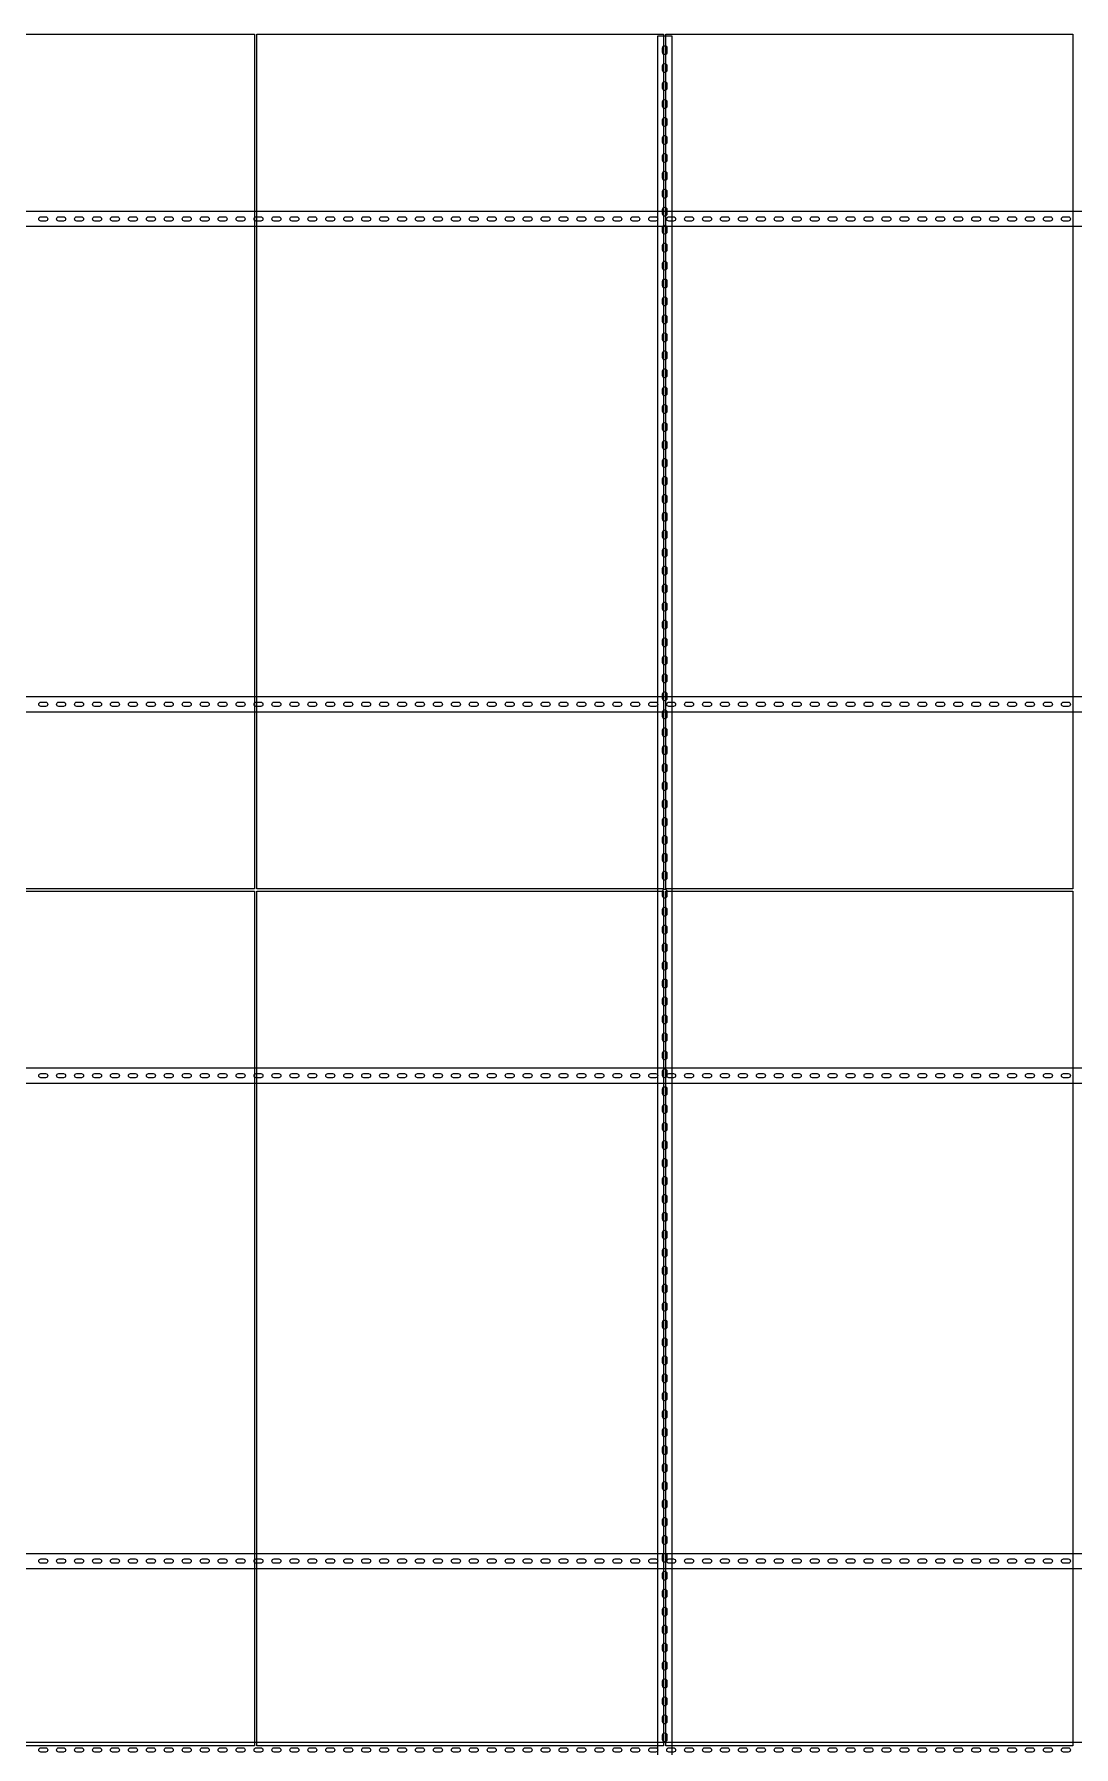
# Model space of a CAD drawing. Header units: millimetres. Extents: x -14454 to 167453, y -24 to 28032.
# Drawn here: x 55476 to 58293, y 12401 to 17040 of the extents above; entities that cross this region are included whole.
import ezdxf

# ---------------------------------------------------------------- set-up
doc = ezdxf.new("R2010")
doc.units = ezdxf.units.MM
for name, color, linetype in [('CY_生产图', 7, 'Continuous'), ('EL-06', 6, 'Continuous'), ('NG-07', 8, 'Continuous'), ('组件', 4, 'Continuous')]:
    doc.layers.add(name, color=color, linetype=linetype)

# ---------------------------------------------------------------- blocks, each defined once
blk = doc.blocks.new('*U626')
at = {"layer": 'EL-06'}
blk.add_lwpolyline([(-20.5, 8113.8), (-20.5, 0), (20.5, 0), (20.5, 8113.8)], close=True, dxfattribs=at)
at = {"layer": 'NG-07'}
for points in [[(-6, 8068.5), (-6, 8081.5, -0.414214), (0, 8087.5), (0, 8087.5, -0.414214), (6, 8081.5), (6, 8068.5, -0.414214), (0, 8062.5), (0, 8062.5, -0.414214)], [(-6, 8018.5), (-6, 8031.5, -0.414214), (0, 8037.5), (0, 8037.5, -0.414214), (6, 8031.5), (6, 8018.5, -0.414214), (0, 8012.5), (0, 8012.5, -0.414214)], [(-6, 7968.5), (-6, 7981.5, -0.414214), (0, 7987.5), (0, 7987.5, -0.414214), (6, 7981.5), (6, 7968.5, -0.414214), (0, 7962.5), (0, 7962.5, -0.414214)], [(-6, 7918.5), (-6, 7931.5, -0.414214), (0, 7937.5), (0, 7937.5, -0.414214), (6, 7931.5), (6, 7918.5, -0.414214), (0, 7912.5), (0, 7912.5, -0.414214)], [(-6, 7868.5), (-6, 7881.5, -0.414214), (0, 7887.5), (0, 7887.5, -0.414214), (6, 7881.5), (6, 7868.5, -0.414214), (0, 7862.5), (0, 7862.5, -0.414214)], [(-6, 7818.5), (-6, 7831.5, -0.414214), (0, 7837.5), (0, 7837.5, -0.414214), (6, 7831.5), (6, 7818.5, -0.414214), (0, 7812.5), (0, 7812.5, -0.414214)], [(-6, 7768.5), (-6, 7781.5, -0.414214), (0, 7787.5), (0, 7787.5, -0.414214), (6, 7781.5), (6, 7768.5, -0.414214), (0, 7762.5), (0, 7762.5, -0.414214)], [(-6, 7718.5), (-6, 7731.5, -0.414214), (0, 7737.5), (0, 7737.5, -0.414214), (6, 7731.5), (6, 7718.5, -0.414214), (0, 7712.5), (0, 7712.5, -0.414214)], [(-6, 7668.5), (-6, 7681.5, -0.414214), (0, 7687.5), (0, 7687.5, -0.414214), (6, 7681.5), (6, 7668.5, -0.414214), (0, 7662.5), (0, 7662.5, -0.414214)], [(-6, 7618.5), (-6, 7631.5, -0.414214), (0, 7637.5), (0, 7637.5, -0.414214), (6, 7631.5), (6, 7618.5, -0.414214), (0, 7612.5), (0, 7612.5, -0.414214)], [(-6, 7568.5), (-6, 7581.5, -0.414214), (0, 7587.5), (0, 7587.5, -0.414214), (6, 7581.5), (6, 7568.5, -0.414214), (0, 7562.5), (0, 7562.5, -0.414214)], [(-6, 7518.5), (-6, 7531.5, -0.414214), (0, 7537.5), (0, 7537.5, -0.414214), (6, 7531.5), (6, 7518.5, -0.414214), (0, 7512.5), (0, 7512.5, -0.414214)], [(-6, 7468.5), (-6, 7481.5, -0.414214), (0, 7487.5), (0, 7487.5, -0.414214), (6, 7481.5), (6, 7468.5, -0.414214), (0, 7462.5), (0, 7462.5, -0.414214)], [(-6, 7418.5), (-6, 7431.5, -0.414214), (0, 7437.5), (0, 7437.5, -0.414214), (6, 7431.5), (6, 7418.5, -0.414214), (0, 7412.5), (0, 7412.5, -0.414214)], [(-6, 7368.5), (-6, 7381.5, -0.414214), (0, 7387.5), (0, 7387.5, -0.414214), (6, 7381.5), (6, 7368.5, -0.414214), (0, 7362.5), (0, 7362.5, -0.414214)], [(-6, 7318.5), (-6, 7331.5, -0.414214), (0, 7337.5), (0, 7337.5, -0.414214), (6, 7331.5), (6, 7318.5, -0.414214), (0, 7312.5), (0, 7312.5, -0.414214)], [(-6, 7268.5), (-6, 7281.5, -0.414214), (0, 7287.5), (0, 7287.5, -0.414214), (6, 7281.5), (6, 7268.5, -0.414214), (0, 7262.5), (0, 7262.5, -0.414214)], [(-6, 7218.5), (-6, 7231.5, -0.414214), (0, 7237.5), (0, 7237.5, -0.414214), (6, 7231.5), (6, 7218.5, -0.414214), (0, 7212.5), (0, 7212.5, -0.414214)], [(-6, 7168.5), (-6, 7181.5, -0.414214), (0, 7187.5), (0, 7187.5, -0.414214), (6, 7181.5), (6, 7168.5, -0.414214), (0, 7162.5), (0, 7162.5, -0.414214)], [(-6, 7118.5), (-6, 7131.5, -0.414214), (0, 7137.5), (0, 7137.5, -0.414214), (6, 7131.5), (6, 7118.5, -0.414214), (0, 7112.5), (0, 7112.5, -0.414214)], [(-6, 7068.5), (-6, 7081.5, -0.414214), (0, 7087.5), (0, 7087.5, -0.414214), (6, 7081.5), (6, 7068.5, -0.414214), (0, 7062.5), (0, 7062.5, -0.414214)], [(-6, 7018.5), (-6, 7031.5, -0.414214), (0, 7037.5), (0, 7037.5, -0.414214), (6, 7031.5), (6, 7018.5, -0.414214), (0, 7012.5), (0, 7012.5, -0.414214)], [(-6, 6968.5), (-6, 6981.5, -0.414214), (0, 6987.5), (0, 6987.5, -0.414214), (6, 6981.5), (6, 6968.5, -0.414214), (0, 6962.5), (0, 6962.5, -0.414214)], [(-6, 6918.5), (-6, 6931.5, -0.414214), (0, 6937.5), (0, 6937.5, -0.414214), (6, 6931.5), (6, 6918.5, -0.414214), (0, 6912.5), (0, 6912.5, -0.414214)], [(-6, 6868.5), (-6, 6881.5, -0.414214), (0, 6887.5), (0, 6887.5, -0.414214), (6, 6881.5), (6, 6868.5, -0.414214), (0, 6862.5), (0, 6862.5, -0.414214)], [(-6, 6818.5), (-6, 6831.5, -0.414214), (0, 6837.5), (0, 6837.5, -0.414214), (6, 6831.5), (6, 6818.5, -0.414214), (0, 6812.5), (0, 6812.5, -0.414214)], [(-6, 6768.5), (-6, 6781.5, -0.414214), (0, 6787.5), (0, 6787.5, -0.414214), (6, 6781.5), (6, 6768.5, -0.414214), (0, 6762.5), (0, 6762.5, -0.414214)], [(-6, 6718.5), (-6, 6731.5, -0.414214), (0, 6737.5), (0, 6737.5, -0.414214), (6, 6731.5), (6, 6718.5, -0.414214), (0, 6712.5), (0, 6712.5, -0.414214)], [(-6, 6668.5), (-6, 6681.5, -0.414214), (0, 6687.5), (0, 6687.5, -0.414214), (6, 6681.5), (6, 6668.5, -0.414214), (0, 6662.5), (0, 6662.5, -0.414214)], [(-6, 6618.5), (-6, 6631.5, -0.414214), (0, 6637.5), (0, 6637.5, -0.414214), (6, 6631.5), (6, 6618.5, -0.414214), (0, 6612.5), (0, 6612.5, -0.414214)], [(-6, 6568.5), (-6, 6581.5, -0.414214), (0, 6587.5), (0, 6587.5, -0.414214), (6, 6581.5), (6, 6568.5, -0.414214), (0, 6562.5), (0, 6562.5, -0.414214)], [(-6, 6518.5), (-6, 6531.5, -0.414214), (0, 6537.5), (0, 6537.5, -0.414214), (6, 6531.5), (6, 6518.5, -0.414214), (0, 6512.5), (0, 6512.5, -0.414214)], [(-6, 6468.5), (-6, 6481.5, -0.414214), (0, 6487.5), (0, 6487.5, -0.414214), (6, 6481.5), (6, 6468.5, -0.414214), (0, 6462.5), (0, 6462.5, -0.414214)], [(-6, 6418.5), (-6, 6431.5, -0.414214), (0, 6437.5), (0, 6437.5, -0.414214), (6, 6431.5), (6, 6418.5, -0.414214), (0, 6412.5), (0, 6412.5, -0.414214)], [(-6, 6368.5), (-6, 6381.5, -0.414214), (0, 6387.5), (0, 6387.5, -0.414214), (6, 6381.5), (6, 6368.5, -0.414214), (0, 6362.5), (0, 6362.5, -0.414214)], [(-6, 6318.5), (-6, 6331.5, -0.414214), (0, 6337.5), (0, 6337.5, -0.414214), (6, 6331.5), (6, 6318.5, -0.414214), (0, 6312.5), (0, 6312.5, -0.414214)], [(-6, 6268.5), (-6, 6281.5, -0.414214), (0, 6287.5), (0, 6287.5, -0.414214), (6, 6281.5), (6, 6268.5, -0.414214), (0, 6262.5), (0, 6262.5, -0.414214)], [(-6, 6218.5), (-6, 6231.5, -0.414214), (0, 6237.5), (0, 6237.5, -0.414214), (6, 6231.5), (6, 6218.5, -0.414214), (0, 6212.5), (0, 6212.5, -0.414214)], [(-6, 6168.5), (-6, 6181.5, -0.414214), (0, 6187.5), (0, 6187.5, -0.414214), (6, 6181.5), (6, 6168.5, -0.414214), (0, 6162.5), (0, 6162.5, -0.414214)], [(-6, 6118.5), (-6, 6131.5, -0.414214), (0, 6137.5), (0, 6137.5, -0.414214), (6, 6131.5), (6, 6118.5, -0.414214), (0, 6112.5), (0, 6112.5, -0.414214)], [(-6, 6068.5), (-6, 6081.5, -0.414214), (0, 6087.5), (0, 6087.5, -0.414214), (6, 6081.5), (6, 6068.5, -0.414214), (0, 6062.5), (0, 6062.5, -0.414214)], [(-6, 6018.5), (-6, 6031.5, -0.414214), (0, 6037.5), (0, 6037.5, -0.414214), (6, 6031.5), (6, 6018.5, -0.414214), (0, 6012.5), (0, 6012.5, -0.414214)], [(-6, 5968.5), (-6, 5981.5, -0.414214), (0, 5987.5), (0, 5987.5, -0.414214), (6, 5981.5), (6, 5968.5, -0.414214), (0, 5962.5), (0, 5962.5, -0.414214)], [(-6, 5918.5), (-6, 5931.5, -0.414214), (0, 5937.5), (0, 5937.5, -0.414214), (6, 5931.5), (6, 5918.5, -0.414214), (0, 5912.5), (0, 5912.5, -0.414214)], [(-6, 5868.5), (-6, 5881.5, -0.414214), (0, 5887.5), (0, 5887.5, -0.414214), (6, 5881.5), (6, 5868.5, -0.414214), (0, 5862.5), (0, 5862.5, -0.414214)], [(-6, 5818.5), (-6, 5831.5, -0.414214), (0, 5837.5), (0, 5837.5, -0.414214), (6, 5831.5), (6, 5818.5, -0.414214), (0, 5812.5), (0, 5812.5, -0.414214)], [(-6, 5768.5), (-6, 5781.5, -0.414214), (0, 5787.5), (0, 5787.5, -0.414214), (6, 5781.5), (6, 5768.5, -0.414214), (0, 5762.5), (0, 5762.5, -0.414214)], [(-6, 5718.5), (-6, 5731.5, -0.414214), (0, 5737.5), (0, 5737.5, -0.414214), (6, 5731.5), (6, 5718.5, -0.414214), (0, 5712.5), (0, 5712.5, -0.414214)], [(-6, 5668.5), (-6, 5681.5, -0.414214), (0, 5687.5), (0, 5687.5, -0.414214), (6, 5681.5), (6, 5668.5, -0.414214), (0, 5662.5), (0, 5662.5, -0.414214)], [(-6, 5618.5), (-6, 5631.5, -0.414214), (0, 5637.5), (0, 5637.5, -0.414214), (6, 5631.5), (6, 5618.5, -0.414214), (0, 5612.5), (0, 5612.5, -0.414214)], [(-6, 5568.5), (-6, 5581.5, -0.414214), (0, 5587.5), (0, 5587.5, -0.414214), (6, 5581.5), (6, 5568.5, -0.414214), (0, 5562.5), (0, 5562.5, -0.414214)], [(-6, 5518.5), (-6, 5531.5, -0.414214), (0, 5537.5), (0, 5537.5, -0.414214), (6, 5531.5), (6, 5518.5, -0.414214), (0, 5512.5), (0, 5512.5, -0.414214)], [(-6, 5468.5), (-6, 5481.5, -0.414214), (0, 5487.5), (0, 5487.5, -0.414214), (6, 5481.5), (6, 5468.5, -0.414214), (0, 5462.5), (0, 5462.5, -0.414214)], [(-6, 5418.5), (-6, 5431.5, -0.414214), (0, 5437.5), (0, 5437.5, -0.414214), (6, 5431.5), (6, 5418.5, -0.414214), (0, 5412.5), (0, 5412.5, -0.414214)], [(-6, 5368.5), (-6, 5381.5, -0.414214), (0, 5387.5), (0, 5387.5, -0.414214), (6, 5381.5), (6, 5368.5, -0.414214), (0, 5362.5), (0, 5362.5, -0.414214)], [(-6, 5318.5), (-6, 5331.5, -0.414214), (0, 5337.5), (0, 5337.5, -0.414214), (6, 5331.5), (6, 5318.5, -0.414214), (0, 5312.5), (0, 5312.5, -0.414214)], [(-6, 5268.5), (-6, 5281.5, -0.414214), (0, 5287.5), (0, 5287.5, -0.414214), (6, 5281.5), (6, 5268.5, -0.414214), (0, 5262.5), (0, 5262.5, -0.414214)], [(-6, 5218.5), (-6, 5231.5, -0.414214), (0, 5237.5), (0, 5237.5, -0.414214), (6, 5231.5), (6, 5218.5, -0.414214), (0, 5212.5), (0, 5212.5, -0.414214)], [(-6, 5168.5), (-6, 5181.5, -0.414214), (0, 5187.5), (0, 5187.5, -0.414214), (6, 5181.5), (6, 5168.5, -0.414214), (0, 5162.5), (0, 5162.5, -0.414214)], [(-6, 5118.5), (-6, 5131.5, -0.414214), (0, 5137.5), (0, 5137.5, -0.414214), (6, 5131.5), (6, 5118.5, -0.414214), (0, 5112.5), (0, 5112.5, -0.414214)], [(-6, 5068.5), (-6, 5081.5, -0.414214), (0, 5087.5), (0, 5087.5, -0.414214), (6, 5081.5), (6, 5068.5, -0.414214), (0, 5062.5), (0, 5062.5, -0.414214)], [(-6, 5018.5), (-6, 5031.5, -0.414214), (0, 5037.5), (0, 5037.5, -0.414214), (6, 5031.5), (6, 5018.5, -0.414214), (0, 5012.5), (0, 5012.5, -0.414214)], [(-6, 4968.5), (-6, 4981.5, -0.414214), (0, 4987.5), (0, 4987.5, -0.414214), (6, 4981.5), (6, 4968.5, -0.414214), (0, 4962.5), (0, 4962.5, -0.414214)], [(-6, 4918.5), (-6, 4931.5, -0.414214), (0, 4937.5), (0, 4937.5, -0.414214), (6, 4931.5), (6, 4918.5, -0.414214), (0, 4912.5), (0, 4912.5, -0.414214)], [(-6, 4868.5), (-6, 4881.5, -0.414214), (0, 4887.5), (0, 4887.5, -0.414214), (6, 4881.5), (6, 4868.5, -0.414214), (0, 4862.5), (0, 4862.5, -0.414214)], [(-6, 4818.5), (-6, 4831.5, -0.414214), (0, 4837.5), (0, 4837.5, -0.414214), (6, 4831.5), (6, 4818.5, -0.414214), (0, 4812.5), (0, 4812.5, -0.414214)], [(-6, 4768.5), (-6, 4781.5, -0.414214), (0, 4787.5), (0, 4787.5, -0.414214), (6, 4781.5), (6, 4768.5, -0.414214), (0, 4762.5), (0, 4762.5, -0.414214)], [(-6, 4718.5), (-6, 4731.5, -0.414214), (0, 4737.5), (0, 4737.5, -0.414214), (6, 4731.5), (6, 4718.5, -0.414214), (0, 4712.5), (0, 4712.5, -0.414214)], [(-6, 4668.5), (-6, 4681.5, -0.414214), (0, 4687.5), (0, 4687.5, -0.414214), (6, 4681.5), (6, 4668.5, -0.414214), (0, 4662.5), (0, 4662.5, -0.414214)], [(-6, 4618.5), (-6, 4631.5, -0.414214), (0, 4637.5), (0, 4637.5, -0.414214), (6, 4631.5), (6, 4618.5, -0.414214), (0, 4612.5), (0, 4612.5, -0.414214)], [(-6, 4568.5), (-6, 4581.5, -0.414214), (0, 4587.5), (0, 4587.5, -0.414214), (6, 4581.5), (6, 4568.5, -0.414214), (0, 4562.5), (0, 4562.5, -0.414214)], [(-6, 4518.5), (-6, 4531.5, -0.414214), (0, 4537.5), (0, 4537.5, -0.414214), (6, 4531.5), (6, 4518.5, -0.414214), (0, 4512.5), (0, 4512.5, -0.414214)], [(-6, 4468.5), (-6, 4481.5, -0.414214), (0, 4487.5), (0, 4487.5, -0.414214), (6, 4481.5), (6, 4468.5, -0.414214), (0, 4462.5), (0, 4462.5, -0.414214)], [(-6, 4418.5), (-6, 4431.5, -0.414214), (0, 4437.5), (0, 4437.5, -0.414214), (6, 4431.5), (6, 4418.5, -0.414214), (0, 4412.5), (0, 4412.5, -0.414214)], [(-6, 4368.5), (-6, 4381.5, -0.414214), (0, 4387.5), (0, 4387.5, -0.414214), (6, 4381.5), (6, 4368.5, -0.414214), (0, 4362.5), (0, 4362.5, -0.414214)], [(-6, 4318.5), (-6, 4331.5, -0.414214), (0, 4337.5), (0, 4337.5, -0.414214), (6, 4331.5), (6, 4318.5, -0.414214), (0, 4312.5), (0, 4312.5, -0.414214)], [(-6, 4268.5), (-6, 4281.5, -0.414214), (0, 4287.5), (0, 4287.5, -0.414214), (6, 4281.5), (6, 4268.5, -0.414214), (0, 4262.5), (0, 4262.5, -0.414214)], [(-6, 4218.5), (-6, 4231.5, -0.414214), (0, 4237.5), (0, 4237.5, -0.414214), (6, 4231.5), (6, 4218.5, -0.414214), (0, 4212.5), (0, 4212.5, -0.414214)], [(-6, 4168.5), (-6, 4181.5, -0.414214), (0, 4187.5), (0, 4187.5, -0.414214), (6, 4181.5), (6, 4168.5, -0.414214), (0, 4162.5), (0, 4162.5, -0.414214)], [(-6, 4118.5), (-6, 4131.5, -0.414214), (0, 4137.5), (0, 4137.5, -0.414214), (6, 4131.5), (6, 4118.5, -0.414214), (0, 4112.5), (0, 4112.5, -0.414214)], [(-6, 4068.5), (-6, 4081.5, -0.414214), (0, 4087.5), (0, 4087.5, -0.414214), (6, 4081.5), (6, 4068.5, -0.414214), (0, 4062.5), (0, 4062.5, -0.414214)], [(-6, 4018.5), (-6, 4031.5, -0.414214), (0, 4037.5), (0, 4037.5, -0.414214), (6, 4031.5), (6, 4018.5, -0.414214), (0, 4012.5), (0, 4012.5, -0.414214)], [(-6, 3968.5), (-6, 3981.5, -0.414214), (0, 3987.5), (0, 3987.5, -0.414214), (6, 3981.5), (6, 3968.5, -0.414214), (0, 3962.5), (0, 3962.5, -0.414214)], [(-6, 3918.5), (-6, 3931.5, -0.414214), (0, 3937.5), (0, 3937.5, -0.414214), (6, 3931.5), (6, 3918.5, -0.414214), (0, 3912.5), (0, 3912.5, -0.414214)], [(-6, 3868.5), (-6, 3881.5, -0.414214), (0, 3887.5), (0, 3887.5, -0.414214), (6, 3881.5), (6, 3868.5, -0.414214), (0, 3862.5), (0, 3862.5, -0.414214)], [(-6, 3818.5), (-6, 3831.5, -0.414214), (0, 3837.5), (0, 3837.5, -0.414214), (6, 3831.5), (6, 3818.5, -0.414214), (0, 3812.5), (0, 3812.5, -0.414214)], [(-6, 3768.5), (-6, 3781.5, -0.414214), (0, 3787.5), (0, 3787.5, -0.414214), (6, 3781.5), (6, 3768.5, -0.414214), (0, 3762.5), (0, 3762.5, -0.414214)], [(-6, 3718.5), (-6, 3731.5, -0.414214), (0, 3737.5), (0, 3737.5, -0.414214), (6, 3731.5), (6, 3718.5, -0.414214), (0, 3712.5), (0, 3712.5, -0.414214)], [(-6, 3668.5), (-6, 3681.5, -0.414214), (0, 3687.5), (0, 3687.5, -0.414214), (6, 3681.5), (6, 3668.5, -0.414214), (0, 3662.5), (0, 3662.5, -0.414214)], [(-6, 3618.5), (-6, 3631.5, -0.414214), (0, 3637.5), (0, 3637.5, -0.414214), (6, 3631.5), (6, 3618.5, -0.414214), (0, 3612.5), (0, 3612.5, -0.414214)], [(-6, 3568.5), (-6, 3581.5, -0.414214), (0, 3587.5), (0, 3587.5, -0.414214), (6, 3581.5), (6, 3568.5, -0.414214), (0, 3562.5), (0, 3562.5, -0.414214)], [(-6, 3518.5), (-6, 3531.5, -0.414214), (0, 3537.5), (0, 3537.5, -0.414214), (6, 3531.5), (6, 3518.5, -0.414214), (0, 3512.5), (0, 3512.5, -0.414214)], [(-6, 3468.5), (-6, 3481.5, -0.414214), (0, 3487.5), (0, 3487.5, -0.414214), (6, 3481.5), (6, 3468.5, -0.414214), (0, 3462.5), (0, 3462.5, -0.414214)], [(-6, 3418.5), (-6, 3431.5, -0.414214), (0, 3437.5), (0, 3437.5, -0.414214), (6, 3431.5), (6, 3418.5, -0.414214), (0, 3412.5), (0, 3412.5, -0.414214)], [(-6, 3368.5), (-6, 3381.5, -0.414214), (0, 3387.5), (0, 3387.5, -0.414214), (6, 3381.5), (6, 3368.5, -0.414214), (0, 3362.5), (0, 3362.5, -0.414214)]]:
    blk.add_lwpolyline(points, format="xyb", close=True, dxfattribs=at)
blk = doc.blocks.new('*U635')
at = {"layer": 'EL-06'}
blk.add_lwpolyline([(-20.5, 6000), (-20.5, 0), (20.5, 0), (20.5, 6000)], close=True, dxfattribs=at)
at = {"layer": 'NG-07'}
for points in [[(-6, 5718.5), (-6, 5731.5, -0.414214), (0, 5737.5), (0, 5737.5, -0.414214), (6, 5731.5), (6, 5718.5, -0.414214), (0, 5712.5), (0, 5712.5, -0.414214)], [(-6, 5668.5), (-6, 5681.5, -0.414214), (0, 5687.5), (0, 5687.5, -0.414214), (6, 5681.5), (6, 5668.5, -0.414214), (0, 5662.5), (0, 5662.5, -0.414214)], [(-6, 5618.5), (-6, 5631.5, -0.414214), (0, 5637.5), (0, 5637.5, -0.414214), (6, 5631.5), (6, 5618.5, -0.414214), (0, 5612.5), (0, 5612.5, -0.414214)], [(-6, 5568.5), (-6, 5581.5, -0.414214), (0, 5587.5), (0, 5587.5, -0.414214), (6, 5581.5), (6, 5568.5, -0.414214), (0, 5562.5), (0, 5562.5, -0.414214)], [(-6, 5518.5), (-6, 5531.5, -0.414214), (0, 5537.5), (0, 5537.5, -0.414214), (6, 5531.5), (6, 5518.5, -0.414214), (0, 5512.5), (0, 5512.5, -0.414214)], [(-6, 5468.5), (-6, 5481.5, -0.414214), (0, 5487.5), (0, 5487.5, -0.414214), (6, 5481.5), (6, 5468.5, -0.414214), (0, 5462.5), (0, 5462.5, -0.414214)], [(-6, 5418.5), (-6, 5431.5, -0.414214), (0, 5437.5), (0, 5437.5, -0.414214), (6, 5431.5), (6, 5418.5, -0.414214), (0, 5412.5), (0, 5412.5, -0.414214)], [(-6, 5368.5), (-6, 5381.5, -0.414214), (0, 5387.5), (0, 5387.5, -0.414214), (6, 5381.5), (6, 5368.5, -0.414214), (0, 5362.5), (0, 5362.5, -0.414214)], [(-6, 5318.5), (-6, 5331.5, -0.414214), (0, 5337.5), (0, 5337.5, -0.414214), (6, 5331.5), (6, 5318.5, -0.414214), (0, 5312.5), (0, 5312.5, -0.414214)], [(-6, 5268.5), (-6, 5281.5, -0.414214), (0, 5287.5), (0, 5287.5, -0.414214), (6, 5281.5), (6, 5268.5, -0.414214), (0, 5262.5), (0, 5262.5, -0.414214)], [(-6, 5218.5), (-6, 5231.5, -0.414214), (0, 5237.5), (0, 5237.5, -0.414214), (6, 5231.5), (6, 5218.5, -0.414214), (0, 5212.5), (0, 5212.5, -0.414214)], [(-6, 5168.5), (-6, 5181.5, -0.414214), (0, 5187.5), (0, 5187.5, -0.414214), (6, 5181.5), (6, 5168.5, -0.414214), (0, 5162.5), (0, 5162.5, -0.414214)], [(-6, 5118.5), (-6, 5131.5, -0.414214), (0, 5137.5), (0, 5137.5, -0.414214), (6, 5131.5), (6, 5118.5, -0.414214), (0, 5112.5), (0, 5112.5, -0.414214)], [(-6, 5068.5), (-6, 5081.5, -0.414214), (0, 5087.5), (0, 5087.5, -0.414214), (6, 5081.5), (6, 5068.5, -0.414214), (0, 5062.5), (0, 5062.5, -0.414214)], [(-6, 5018.5), (-6, 5031.5, -0.414214), (0, 5037.5), (0, 5037.5, -0.414214), (6, 5031.5), (6, 5018.5, -0.414214), (0, 5012.5), (0, 5012.5, -0.414214)], [(-6, 4968.5), (-6, 4981.5, -0.414214), (0, 4987.5), (0, 4987.5, -0.414214), (6, 4981.5), (6, 4968.5, -0.414214), (0, 4962.5), (0, 4962.5, -0.414214)], [(-6, 4918.5), (-6, 4931.5, -0.414214), (0, 4937.5), (0, 4937.5, -0.414214), (6, 4931.5), (6, 4918.5, -0.414214), (0, 4912.5), (0, 4912.5, -0.414214)], [(-6, 4868.5), (-6, 4881.5, -0.414214), (0, 4887.5), (0, 4887.5, -0.414214), (6, 4881.5), (6, 4868.5, -0.414214), (0, 4862.5), (0, 4862.5, -0.414214)], [(-6, 4818.5), (-6, 4831.5, -0.414214), (0, 4837.5), (0, 4837.5, -0.414214), (6, 4831.5), (6, 4818.5, -0.414214), (0, 4812.5), (0, 4812.5, -0.414214)], [(-6, 4768.5), (-6, 4781.5, -0.414214), (0, 4787.5), (0, 4787.5, -0.414214), (6, 4781.5), (6, 4768.5, -0.414214), (0, 4762.5), (0, 4762.5, -0.414214)], [(-6, 4718.5), (-6, 4731.5, -0.414214), (0, 4737.5), (0, 4737.5, -0.414214), (6, 4731.5), (6, 4718.5, -0.414214), (0, 4712.5), (0, 4712.5, -0.414214)], [(-6, 4668.5), (-6, 4681.5, -0.414214), (0, 4687.5), (0, 4687.5, -0.414214), (6, 4681.5), (6, 4668.5, -0.414214), (0, 4662.5), (0, 4662.5, -0.414214)], [(-6, 4618.5), (-6, 4631.5, -0.414214), (0, 4637.5), (0, 4637.5, -0.414214), (6, 4631.5), (6, 4618.5, -0.414214), (0, 4612.5), (0, 4612.5, -0.414214)], [(-6, 4568.5), (-6, 4581.5, -0.414214), (0, 4587.5), (0, 4587.5, -0.414214), (6, 4581.5), (6, 4568.5, -0.414214), (0, 4562.5), (0, 4562.5, -0.414214)], [(-6, 4518.5), (-6, 4531.5, -0.414214), (0, 4537.5), (0, 4537.5, -0.414214), (6, 4531.5), (6, 4518.5, -0.414214), (0, 4512.5), (0, 4512.5, -0.414214)], [(-6, 4468.5), (-6, 4481.5, -0.414214), (0, 4487.5), (0, 4487.5, -0.414214), (6, 4481.5), (6, 4468.5, -0.414214), (0, 4462.5), (0, 4462.5, -0.414214)], [(-6, 4418.5), (-6, 4431.5, -0.414214), (0, 4437.5), (0, 4437.5, -0.414214), (6, 4431.5), (6, 4418.5, -0.414214), (0, 4412.5), (0, 4412.5, -0.414214)], [(-6, 4368.5), (-6, 4381.5, -0.414214), (0, 4387.5), (0, 4387.5, -0.414214), (6, 4381.5), (6, 4368.5, -0.414214), (0, 4362.5), (0, 4362.5, -0.414214)], [(-6, 4318.5), (-6, 4331.5, -0.414214), (0, 4337.5), (0, 4337.5, -0.414214), (6, 4331.5), (6, 4318.5, -0.414214), (0, 4312.5), (0, 4312.5, -0.414214)], [(-6, 4268.5), (-6, 4281.5, -0.414214), (0, 4287.5), (0, 4287.5, -0.414214), (6, 4281.5), (6, 4268.5, -0.414214), (0, 4262.5), (0, 4262.5, -0.414214)], [(-6, 4218.5), (-6, 4231.5, -0.414214), (0, 4237.5), (0, 4237.5, -0.414214), (6, 4231.5), (6, 4218.5, -0.414214), (0, 4212.5), (0, 4212.5, -0.414214)], [(-6, 4168.5), (-6, 4181.5, -0.414214), (0, 4187.5), (0, 4187.5, -0.414214), (6, 4181.5), (6, 4168.5, -0.414214), (0, 4162.5), (0, 4162.5, -0.414214)], [(-6, 4118.5), (-6, 4131.5, -0.414214), (0, 4137.5), (0, 4137.5, -0.414214), (6, 4131.5), (6, 4118.5, -0.414214), (0, 4112.5), (0, 4112.5, -0.414214)], [(-6, 4068.5), (-6, 4081.5, -0.414214), (0, 4087.5), (0, 4087.5, -0.414214), (6, 4081.5), (6, 4068.5, -0.414214), (0, 4062.5), (0, 4062.5, -0.414214)], [(-6, 4018.5), (-6, 4031.5, -0.414214), (0, 4037.5), (0, 4037.5, -0.414214), (6, 4031.5), (6, 4018.5, -0.414214), (0, 4012.5), (0, 4012.5, -0.414214)], [(-6, 3968.5), (-6, 3981.5, -0.414214), (0, 3987.5), (0, 3987.5, -0.414214), (6, 3981.5), (6, 3968.5, -0.414214), (0, 3962.5), (0, 3962.5, -0.414214)], [(-6, 3918.5), (-6, 3931.5, -0.414214), (0, 3937.5), (0, 3937.5, -0.414214), (6, 3931.5), (6, 3918.5, -0.414214), (0, 3912.5), (0, 3912.5, -0.414214)], [(-6, 3868.5), (-6, 3881.5, -0.414214), (0, 3887.5), (0, 3887.5, -0.414214), (6, 3881.5), (6, 3868.5, -0.414214), (0, 3862.5), (0, 3862.5, -0.414214)], [(-6, 3818.5), (-6, 3831.5, -0.414214), (0, 3837.5), (0, 3837.5, -0.414214), (6, 3831.5), (6, 3818.5, -0.414214), (0, 3812.5), (0, 3812.5, -0.414214)], [(-6, 3768.5), (-6, 3781.5, -0.414214), (0, 3787.5), (0, 3787.5, -0.414214), (6, 3781.5), (6, 3768.5, -0.414214), (0, 3762.5), (0, 3762.5, -0.414214)], [(-6, 3718.5), (-6, 3731.5, -0.414214), (0, 3737.5), (0, 3737.5, -0.414214), (6, 3731.5), (6, 3718.5, -0.414214), (0, 3712.5), (0, 3712.5, -0.414214)], [(-6, 3668.5), (-6, 3681.5, -0.414214), (0, 3687.5), (0, 3687.5, -0.414214), (6, 3681.5), (6, 3668.5, -0.414214), (0, 3662.5), (0, 3662.5, -0.414214)], [(-6, 3618.5), (-6, 3631.5, -0.414214), (0, 3637.5), (0, 3637.5, -0.414214), (6, 3631.5), (6, 3618.5, -0.414214), (0, 3612.5), (0, 3612.5, -0.414214)], [(-6, 3568.5), (-6, 3581.5, -0.414214), (0, 3587.5), (0, 3587.5, -0.414214), (6, 3581.5), (6, 3568.5, -0.414214), (0, 3562.5), (0, 3562.5, -0.414214)], [(-6, 3518.5), (-6, 3531.5, -0.414214), (0, 3537.5), (0, 3537.5, -0.414214), (6, 3531.5), (6, 3518.5, -0.414214), (0, 3512.5), (0, 3512.5, -0.414214)], [(-6, 3468.5), (-6, 3481.5, -0.414214), (0, 3487.5), (0, 3487.5, -0.414214), (6, 3481.5), (6, 3468.5, -0.414214), (0, 3462.5), (0, 3462.5, -0.414214)], [(-6, 3418.5), (-6, 3431.5, -0.414214), (0, 3437.5), (0, 3437.5, -0.414214), (6, 3431.5), (6, 3418.5, -0.414214), (0, 3412.5), (0, 3412.5, -0.414214)], [(-6, 3368.5), (-6, 3381.5, -0.414214), (0, 3387.5), (0, 3387.5, -0.414214), (6, 3381.5), (6, 3368.5, -0.414214), (0, 3362.5), (0, 3362.5, -0.414214)], [(-6, 3318.5), (-6, 3331.5, -0.414214), (0, 3337.5), (0, 3337.5, -0.414214), (6, 3331.5), (6, 3318.5, -0.414214), (0, 3312.5), (0, 3312.5, -0.414214)], [(-6, 3268.5), (-6, 3281.5, -0.414214), (0, 3287.5), (0, 3287.5, -0.414214), (6, 3281.5), (6, 3268.5, -0.414214), (0, 3262.5), (0, 3262.5, -0.414214)], [(-6, 3218.5), (-6, 3231.5, -0.414214), (0, 3237.5), (0, 3237.5, -0.414214), (6, 3231.5), (6, 3218.5, -0.414214), (0, 3212.5), (0, 3212.5, -0.414214)], [(-6, 3168.5), (-6, 3181.5, -0.414214), (0, 3187.5), (0, 3187.5, -0.414214), (6, 3181.5), (6, 3168.5, -0.414214), (0, 3162.5), (0, 3162.5, -0.414214)], [(-6, 3118.5), (-6, 3131.5, -0.414214), (0, 3137.5), (0, 3137.5, -0.414214), (6, 3131.5), (6, 3118.5, -0.414214), (0, 3112.5), (0, 3112.5, -0.414214)], [(-6, 3068.5), (-6, 3081.5, -0.414214), (0, 3087.5), (0, 3087.5, -0.414214), (6, 3081.5), (6, 3068.5, -0.414214), (0, 3062.5), (0, 3062.5, -0.414214)], [(-6, 3018.5), (-6, 3031.5, -0.414214), (0, 3037.5), (0, 3037.5, -0.414214), (6, 3031.5), (6, 3018.5, -0.414214), (0, 3012.5), (0, 3012.5, -0.414214)], [(-6, 2968.5), (-6, 2981.5, -0.414214), (0, 2987.5), (0, 2987.5, -0.414214), (6, 2981.5), (6, 2968.5, -0.414214), (0, 2962.5), (0, 2962.5, -0.414214)], [(-6, 2918.5), (-6, 2931.5, -0.414214), (0, 2937.5), (0, 2937.5, -0.414214), (6, 2931.5), (6, 2918.5, -0.414214), (0, 2912.5), (0, 2912.5, -0.414214)], [(-6, 2868.5), (-6, 2881.5, -0.414214), (0, 2887.5), (0, 2887.5, -0.414214), (6, 2881.5), (6, 2868.5, -0.414214), (0, 2862.5), (0, 2862.5, -0.414214)]]:
    blk.add_lwpolyline(points, format="xyb", close=True, dxfattribs=at)
blk = doc.blocks.new('排布计算')
at = {"layer": '组件'}
for points in [[(2273, 5506.352), (2273, 7887.359), (3407, 7887.359), (3407, 5506.352)], [(3413, 5506.352), (3413, 7887.359), (4547, 7887.359), (4547, 5506.352)], [(4553, 5506.352), (4553, 7887.359), (5687, 7887.359), (5687, 5506.352)], [(2273, 3119.549), (2273, 5500.556), (3407, 5500.556), (3407, 3119.549)], [(3413, 3119.549), (3413, 5500.556), (4547, 5500.556), (4547, 3119.549)], [(4553, 3119.549), (4553, 5500.556), (5687, 5500.556), (5687, 3119.549)]]:
    blk.add_lwpolyline(points, close=True, dxfattribs=at)
blk.add_blockref('*U626', (4550, -232))
at = {"rotation": 270}
for p in [(-57, 7373.004), (-57, 6020.707), (-57, 4986.201), (-57, 3633.905), (-57, 3107.958)]:
    blk.add_blockref('*U635', p, dxfattribs=at)
blk = doc.blocks.new('平屋面1934676组件排布计算图块')
blk.add_blockref('排布计算', (157, 1100))
blk = doc.blocks.new('平屋面1934676组件排布计算图块1')
for name, p in [('排布计算', (157, 1100)), ('平屋面1934676组件排布计算图块', (0, 0))]:
    blk.add_blockref(name, p)

msp = doc.modelspace()

# ---------------------------------------------------------------- block references
at = {"layer": 'CY_生产图', "xscale": 0.9724785038995083, "yscale": 0.9724785038995083, "zscale": 0.9724785038995083}
msp.add_blockref('平屋面1934676组件排布计算图块1', (52607.297, 8300, 14.985), dxfattribs=at)

doc.saveas('drawing.dxf')
